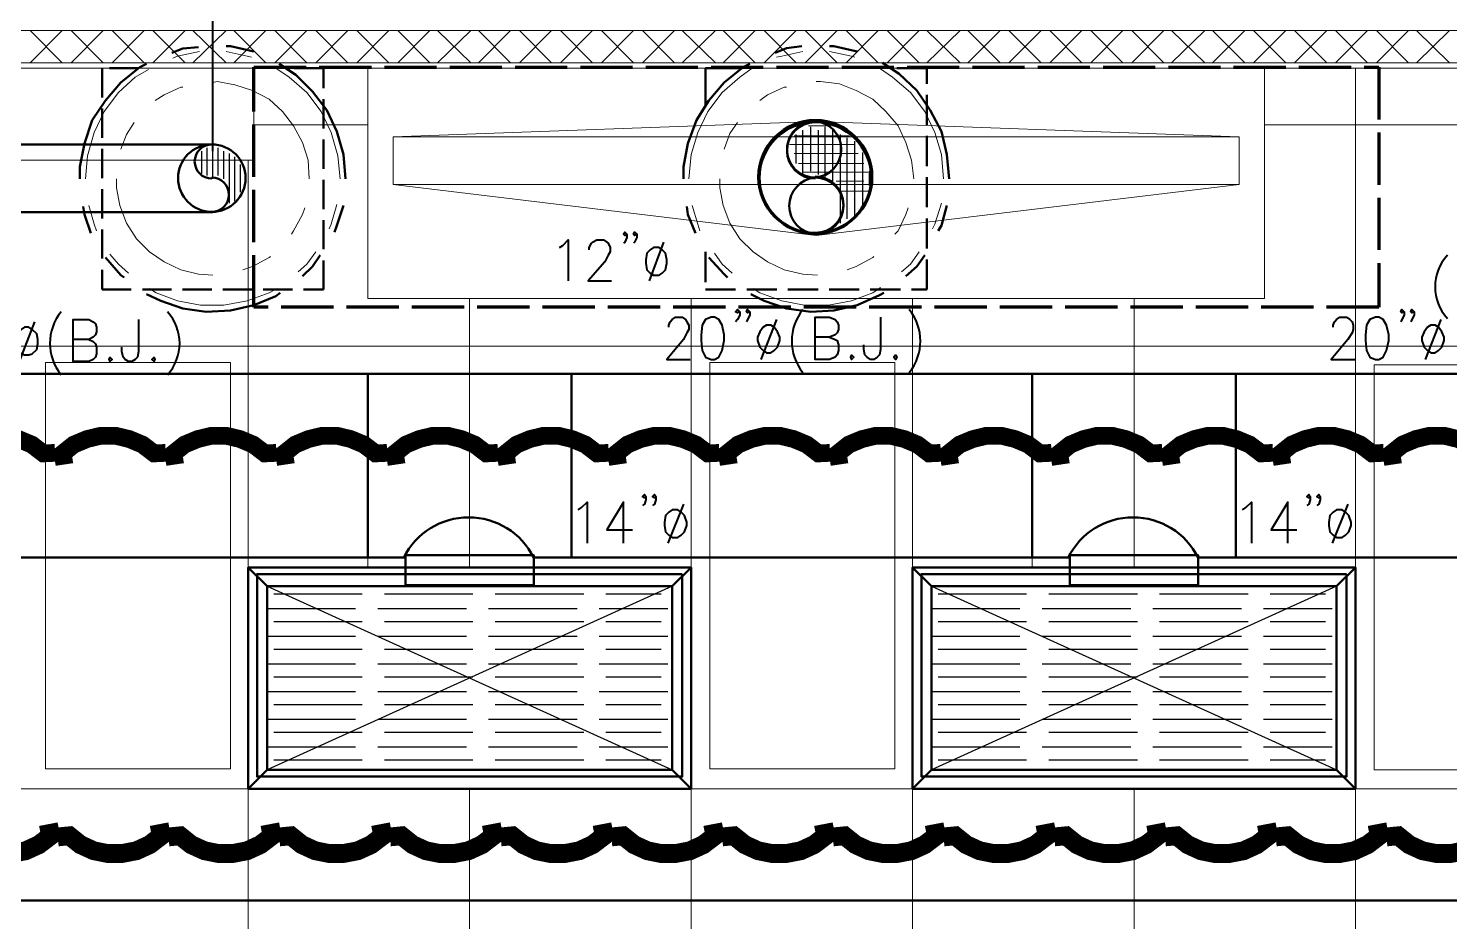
# Model space of a CAD drawing. Header units: inches. Extents: x 5 to 516, y -193 to 129.
# Drawn here: x 402.33 to 415.17, y -139.12 to -131.05 of the extents above; entities that cross this region are included whole.
import ezdxf

# ---------------------------------------------------------------- set-up
doc = ezdxf.new("R2010")
doc.units = ezdxf.units.IN
doc.header["$MEASUREMENT"] = 0
doc.linetypes.add('PDF_IMPORT', pattern=[1, 0.8, -0.2])
doc.layers.add('PDF10_Geometry', color=7, linetype='Continuous')

msp = doc.modelspace()

# ---------------------------------------------------------------- linework, layer by layer
at = {"layer": 'PDF10_Geometry', "lineweight": 0}
msp.add_lwpolyline([(423.1869196, -131.3572485), (390.5682443, -131.3572485), (390.5682443, -131.0672603), (395.4380465, -131.0672603), (395.4380465, -128.907348), (395.7280347, -128.907348), (395.7280347, -131.0672603), (422.7269382, -131.0672603)], dxfattribs=at)
at = {"layer": 'PDF10_Geometry', "lineweight": 40}
for points in [[(403.9977023, -132.1572194), (403.9977023, -130.5572844)], [(407.1275718, -133.0271807), (407.1575705, -133.0071815), (407.2075685, -132.9571835), (407.2075685, -133.3271685)], [(407.3975642, -133.0471799), (407.3975642, -133.0271807), (407.4175634, -132.9871823), (407.427563, -132.9771827), (407.4675613, -132.9571835), (407.5275589, -132.9571835), (407.5575577, -132.9771827), (407.5675573, -132.9871823), (407.5875565, -133.0271807), (407.5875565, -133.0671791), (407.5675573, -133.0971778), (407.5375585, -133.1571754), (407.3875646, -133.3271685), (407.5975561, -133.3271685)], [(407.7375504, -132.9071856), (407.7175512, -132.9171851), (407.7075516, -132.9071856), (407.7175512, -132.8871864), (407.7375504, -132.9071856), (407.7375504, -132.9371843), (407.7175512, -132.9771827), (407.7075516, -132.9871823)], [(407.8275433, -132.9071856), (407.8075441, -132.9171851), (407.7975445, -132.9071856), (407.8075441, -132.8871864), (407.8275433, -132.9071856), (407.8275433, -132.9371843), (407.8075441, -132.9771827), (407.7975445, -132.9871823)], [(408.0675336, -132.9771861), (407.9375389, -133.3271719)], [(408.7575089, -133.6071571), (408.7375098, -133.6171567), (408.7175106, -133.6071571), (408.7375098, -133.5871579), (408.7575089, -133.6071571), (408.7575089, -133.6371559), (408.7375098, -133.6771543), (408.7175106, -133.6971535)], [(408.8475019, -133.6071571), (408.8275027, -133.6171567), (408.8175031, -133.6071571), (408.8275027, -133.5871579), (408.8475019, -133.6071571), (408.8475019, -133.6371559), (408.8275027, -133.6771543), (408.8175031, -133.6971535)], [(414.7572653, -133.6071571), (414.7372661, -133.6171567), (414.7272665, -133.6071571), (414.7372661, -133.5871579), (414.7572653, -133.6071571), (414.7572653, -133.6371559), (414.7372661, -133.6771543), (414.7272665, -133.6971535)], [(414.8472582, -133.6071571), (414.8272591, -133.6171567), (414.8172595, -133.6071571), (414.8272591, -133.5871579), (414.8472582, -133.6071571), (414.8472582, -133.6371559), (414.8272591, -133.6771543), (414.8172595, -133.6971535)], [(402.3877642, -133.6971569), (402.2477699, -134.0571422)], [(402.8777477, -133.8571504), (402.9177461, -133.8771496), (402.9377453, -133.8971487), (402.9477449, -133.9271475), (402.9477449, -133.9871451), (402.9377453, -134.0171439), (402.9177461, -134.0371431), (402.8777477, -134.0571422), (402.7377534, -134.0571422), (402.7377534, -133.6771577), (402.8777477, -133.6771577), (402.9177461, -133.6971569), (402.9377453, -133.7171561), (402.9477449, -133.7471548), (402.9477449, -133.7871532), (402.9377453, -133.817152), (402.9177461, -133.8371512), (402.8777477, -133.8571504), (402.7377534, -133.8571504)], [(403.3277261, -133.6771577), (403.3277261, -133.9671459), (403.3177265, -134.0171439), (403.2977273, -134.0371431), (403.2677285, -134.0571422), (403.2377297, -134.0571422), (403.2077309, -134.0371431), (403.1877318, -134.0171439), (403.1777322, -133.9671459), (403.1777322, -133.9271475)], [(408.1175349, -133.7471514), (408.1175349, -133.7271523), (408.1275345, -133.6971535), (408.1475337, -133.6771543), (408.1775325, -133.6571551), (408.2375301, -133.6571551), (408.2675288, -133.6771543), (408.2775284, -133.6971535), (408.2975276, -133.7271523), (408.2975276, -133.7671506), (408.2775284, -133.7971494), (408.2475297, -133.857147), (408.0975357, -134.0371397), (408.3075272, -134.0371397)], [(409.0874922, -133.6771577), (408.9474978, -134.0371431)], [(409.5674727, -133.8371512), (409.6174706, -133.8571504), (409.6374698, -133.86715), (409.6474694, -133.9071483), (409.6474694, -133.9571463), (409.6374698, -133.9971447), (409.6174706, -134.0171439), (409.5674727, -134.0371431), (409.4374779, -134.0371431), (409.4374779, -133.6571585), (409.5674727, -133.6571585), (409.6174706, -133.6771577), (409.6374698, -133.6971569), (409.6474694, -133.7271556), (409.6474694, -133.767154), (409.6374698, -133.7971528), (409.6174706, -133.817152), (409.5674727, -133.8371512), (409.4374779, -133.8371512)], [(410.027454, -133.6571585), (410.027454, -133.9471467), (410.0174544, -133.9971447), (409.9974552, -134.0171439), (409.9674564, -134.0371431), (409.9374576, -134.0371431), (409.9074589, -134.0171439), (409.8874597, -133.9971447), (409.8774601, -133.9471467), (409.8774601, -133.9071483)], [(414.1172913, -133.7471514), (414.1172913, -133.7271523), (414.1272909, -133.6971535), (414.1472901, -133.6771543), (414.1772888, -133.6571551), (414.2372864, -133.6571551), (414.2672852, -133.6771543), (414.2872844, -133.6971535), (414.297284, -133.7271523), (414.297284, -133.7671506), (414.2872844, -133.7971494), (414.247286, -133.857147), (414.0972921, -134.0371397), (414.3172832, -134.0371397)], [(415.0872485, -133.6771577), (414.9472542, -134.0371431)], [(407.9075401, -135.2770927), (407.8975405, -135.2870923), (407.8775413, -135.2770927), (407.8975405, -135.2570935), (407.9075401, -135.2770927), (407.9075401, -135.3070915), (407.8975405, -135.3470899), (407.8775413, -135.3570895)], [(407.9975398, -135.2770927), (407.9875402, -135.2870923), (407.967541, -135.2770927), (407.9875402, -135.2570935), (407.9975398, -135.2770927), (407.9975398, -135.3070915), (407.9875402, -135.3470899), (407.967541, -135.3570895)], [(413.9072964, -135.2770927), (413.8972968, -135.2870923), (413.8772976, -135.2770927), (413.8972968, -135.2570935), (413.9072964, -135.2770927), (413.9072964, -135.3070915), (413.8972968, -135.3470899), (413.8772976, -135.3570895)], [(413.9972961, -135.2770927), (413.9872966, -135.2870923), (413.9672974, -135.2770927), (413.9872966, -135.2570935), (413.9972961, -135.2770927), (413.9972961, -135.3070915), (413.9872966, -135.3470899), (413.9672974, -135.3570895)], [(407.2975682, -135.3970878), (407.327567, -135.3770886), (407.377565, -135.3270907), (407.377565, -135.6970756)], [(407.7075482, -135.6970756), (407.7075482, -135.3270907), (407.5575543, -135.5770805), (407.7875449, -135.5770805)], [(408.2475263, -135.3470899), (408.107532, -135.6970756)], [(413.2973246, -135.3970878), (413.3273234, -135.3770886), (413.3773213, -135.3270907), (413.3773213, -135.6970756)], [(413.7073045, -135.6970756), (413.7073045, -135.3270907), (413.5573106, -135.5770805), (413.7873013, -135.5770805)], [(414.2472826, -135.3470899), (414.1072883, -135.6970756)]]:
    msp.add_lwpolyline(points, dxfattribs=at)
at = {"layer": 'PDF10_Geometry', "lineweight": 13}
for points in [[(402.3477659, -131.3572519), (402.6377541, -131.0672637)], [(402.6377575, -131.3572519), (402.3477693, -131.0672637)], [(403.0077391, -131.3572519), (402.7177508, -131.0672637)], [(402.7177542, -131.3572519), (403.0077425, -131.0672637)], [(403.0877358, -131.3572519), (403.377724, -131.0672637)], [(403.3777274, -131.3572519), (403.0877392, -131.0672637)], [(403.747709, -131.3572519), (403.4577208, -131.0672637)], [(403.4577242, -131.3572519), (403.7477124, -131.0672637)], [(403.8177096, -131.3572519), (404.1176974, -131.0672637)], [(404.1176974, -131.3572519), (403.8177096, -131.0672637)], [(404.1876911, -131.3572519), (404.4776794, -131.0672637)], [(404.4776828, -131.3572519), (404.1876945, -131.0672637)], [(404.8476643, -131.3572519), (404.5576761, -131.0672637)], [(404.5576795, -131.3572519), (404.8476677, -131.0672637)], [(404.9276611, -131.3572519), (405.2176493, -131.0672637)], [(405.2176527, -131.3572519), (404.9276645, -131.0672637)], [(405.5876343, -131.3572519), (405.2976461, -131.0672637)], [(405.2976495, -131.3572519), (405.5876377, -131.0672637)], [(405.667631, -131.3572519), (405.9576193, -131.0672637)], [(405.9576227, -131.3572519), (405.6676344, -131.0672637)], [(406.0276164, -131.3572519), (406.3276042, -131.0672637)], [(406.3276042, -131.3572519), (406.0276164, -131.0672637)], [(406.6875896, -131.3572519), (406.3976014, -131.0672637)], [(406.3976048, -131.3572519), (406.687593, -131.0672637)], [(406.7675864, -131.3572519), (407.0575746, -131.0672637)], [(407.057578, -131.3572519), (406.7675898, -131.0672637)], [(407.4275596, -131.3572519), (407.1375713, -131.0672637)], [(407.1375747, -131.3572519), (407.427563, -131.0672637)], [(407.5075563, -131.3572519), (407.7975445, -131.0672637)], [(407.7975479, -131.3572519), (407.5075597, -131.0672637)], [(408.1675295, -131.3572519), (407.8775413, -131.0672637)], [(407.8775447, -131.3572519), (408.1675329, -131.0672637)], [(408.2375301, -131.3572519), (408.5375179, -131.0672637)], [(408.5375179, -131.3572519), (408.2375301, -131.0672637)], [(408.6075116, -131.3572519), (408.8974999, -131.0672637)], [(408.8975033, -131.3572519), (408.607515, -131.0672637)], [(409.2674848, -131.3572519), (408.9774966, -131.0672637)], [(408.9775, -131.3572519), (409.2674882, -131.0672637)], [(409.3474816, -131.3572519), (409.6374698, -131.0672637)], [(409.6374732, -131.3572519), (409.347485, -131.0672637)], [(410.0074548, -131.3572519), (409.7174666, -131.0672637)], [(409.71747, -131.3572519), (410.0074582, -131.0672637)], [(410.0874515, -131.3572519), (410.3774398, -131.0672637)], [(410.3774432, -131.3572519), (410.0874549, -131.0672637)], [(410.4474369, -131.3572519), (410.7474247, -131.0672637)], [(410.7474247, -131.3572519), (410.4474369, -131.0672637)], [(411.1074101, -131.3572519), (410.8174219, -131.0672637)], [(410.8174253, -131.3572519), (411.1074135, -131.0672637)], [(411.1874069, -131.3572519), (411.4773951, -131.0672637)], [(411.4773985, -131.3572519), (411.1874103, -131.0672637)], [(411.8473801, -131.3572519), (411.5573918, -131.0672637)], [(411.5573952, -131.3572519), (411.8473835, -131.0672637)], [(411.9273768, -131.3572519), (412.217365, -131.0672637)], [(412.2173684, -131.3572519), (411.9273802, -131.0672637)], [(412.58735, -131.3572519), (412.2973618, -131.0672637)], [(412.2973652, -131.3572519), (412.5873534, -131.0672637)], [(412.6573506, -131.3572519), (412.9573384, -131.0672637)], [(412.9573384, -131.3572519), (412.6573506, -131.0672637)], [(413.0273322, -131.3572519), (413.3173204, -131.0672637)], [(413.3173238, -131.3572519), (413.0273355, -131.0672637)], [(413.6873053, -131.3572519), (413.3973171, -131.0672637)], [(413.3973205, -131.3572519), (413.6873087, -131.0672637)], [(413.7673021, -131.3572519), (414.0572903, -131.0672637)], [(414.0572937, -131.3572519), (413.7673055, -131.0672637)], [(414.4272753, -131.3572519), (414.1372871, -131.0672637)], [(414.1372905, -131.3572519), (414.4272787, -131.0672637)], [(414.507272, -131.3572519), (414.7972603, -131.0672637)], [(414.7972637, -131.3572519), (414.5072754, -131.0672637)], [(414.8672574, -131.3572519), (415.1672452, -131.0672637)], [(415.1672452, -131.3572519), (414.8672574, -131.0672637)], [(403.8777071, -131.257256), (403.6777152, -131.2972543), (403.6377169, -131.3172535)], [(404.3476846, -131.3072505), (404.3076863, -131.2972509), (404.117694, -131.2572526)], [(409.3274824, -131.257256), (409.1374901, -131.2972543), (409.0874922, -131.3072539)], [(409.7974667, -131.3072505), (409.7674679, -131.2972509), (409.5674761, -131.2572526)], [(423.146928, -131.4072465), (390.5182531, -131.4072465)], [(403.4177258, -131.4172495), (403.2977307, -131.4872466), (403.1477368, -131.6272409), (403.017742, -131.797234), (402.9277457, -131.9872263), (402.8677481, -132.1972178), (402.847749, -132.4072093)], [(405.1476522, -132.4072059), (405.127653, -132.1972144), (405.0676554, -131.9872229), (404.9776591, -131.7972306), (404.8476643, -131.6272375), (404.6876708, -131.4872432), (404.5676757, -131.4072465)], [(408.8675011, -131.4072465), (408.7575056, -131.4872432), (408.5975121, -131.6272375), (408.4675173, -131.7972306), (408.377521, -131.9872229), (408.3175234, -132.1872148), (408.2975242, -132.4072059)], [(410.5974342, -132.4072059), (410.577435, -132.1872148), (410.5174375, -131.9872229), (410.4274411, -131.7972306), (410.2974464, -131.6272375), (410.1374529, -131.4872432), (410.0174578, -131.4072465)], [(404.8676635, -132.4072059), (404.8576639, -132.2372128), (404.807666, -132.0772193), (404.7276692, -131.9272254), (404.6276733, -131.7972306), (404.5076781, -131.6872351), (404.3576842, -131.6072383), (404.1976907, -131.5572404), (404.0376972, -131.5272416), (403.9976989, -131.5372412)], [(410.3274418, -132.4072059), (410.3074426, -132.2372128), (410.2574446, -132.0772193), (410.1874475, -131.9272254), (410.077452, -131.7972306), (409.9574568, -131.6872351), (409.8074629, -131.6072383), (409.657469, -131.5472408), (409.4874759, -131.5272416), (409.4474775, -131.5272416)], [(403.7277098, -131.577243), (403.7077106, -131.577243), (403.5577167, -131.6472401), (403.47772, -131.6972381)], [(409.1774919, -131.577243), (409.1574927, -131.577243), (409.0074988, -131.6472401), (408.9375016, -131.6972381)], [(403.2877277, -131.89723), (403.2177305, -132.0072255), (403.1677326, -132.1372202)], [(413.2673224, -132.0272213), (409.4474775, -131.887227), (405.6276327, -132.0272213)], [(408.7375098, -131.89723), (408.6675126, -131.9972259), (408.6175146, -132.1372202)], [(403.1277342, -132.4072059), (403.1277342, -132.4872026), (403.157733, -132.6471961), (403.2177305, -132.8071896), (403.3077269, -132.9471839), (403.427722, -133.0671791), (403.5577167, -133.1571754), (403.7077106, -133.2271726), (403.8677041, -133.2671709), (403.9976989, -133.2771705)], [(408.5775163, -132.4072059), (408.5775163, -132.4872026), (408.607515, -132.6471961), (408.6675126, -132.8071896), (408.7575089, -132.9471839), (408.8775041, -133.0671791), (409.0074988, -133.1571754), (409.1574927, -133.2271726), (409.3274858, -133.2671709), (409.4574805, -133.2771705)], [(413.2673224, -132.4572072), (409.4474775, -132.9171885), (405.6276327, -132.4572072)], [(402.8777477, -132.6471961), (402.9277457, -132.8171892), (402.9477449, -132.8771868)], [(404.70767, -132.9071856), (404.7276692, -132.8771868), (404.807666, -132.7271929), (404.8276652, -132.6671953)], [(405.0476562, -132.857191), (405.0676554, -132.8171926), (405.1176534, -132.6371999)], [(408.327523, -132.6471961), (408.377521, -132.8171892), (408.3975202, -132.8771868)], [(409.707467, -132.5972015), (409.707467, -132.5972015)], [(409.7474654, -132.6771983), (409.7474654, -132.6771983)], [(409.7874637, -132.5972015), (409.7874637, -132.5972015)], [(409.8274621, -132.6771983), (409.8274621, -132.6771983)], [(409.8774635, -132.5972015), (409.8774635, -132.5972015)], [(410.1574521, -132.9071856), (410.1874509, -132.8771868), (410.257448, -132.7271929), (410.2774472, -132.6671953)], [(410.4974383, -132.857191), (410.5174375, -132.8171926), (410.577435, -132.6272003)], [(409.707467, -132.7671912), (409.707467, -132.7671912)], [(409.7874637, -132.7671912), (409.7874637, -132.7671912)], [(409.6674686, -132.847188), (409.6674686, -132.847188)], [(403.0677366, -133.0871782), (403.1477334, -133.1771746), (403.2377297, -133.2571713)], [(404.7676676, -133.2471717), (404.8476643, -133.1771746), (404.9276611, -133.0671791)], [(408.5275149, -133.077182), (408.5975121, -133.177178), (408.6875084, -133.2571747)], [(410.2174497, -133.2471717), (410.2974464, -133.1771746), (410.3774432, -133.0671791)], [(404.2676879, -133.2271726), (404.3576842, -133.1971738), (404.5076781, -133.117177), (404.5176777, -133.1071774)], [(409.7274662, -133.2271726), (409.8074629, -133.1971738), (409.9574568, -133.117177), (409.9674564, -133.1071774)], [(403.427722, -133.397169), (403.4877196, -133.4371674), (403.6777119, -133.5071646), (403.8877033, -133.547163), (404.0976948, -133.547163), (404.3076863, -133.5071646), (404.5076781, -133.4371674), (404.5776753, -133.397169)], [(408.8775041, -133.397169), (408.9375016, -133.4371674), (409.1374935, -133.5071646), (409.3374854, -133.547163), (409.5574765, -133.547163), (409.7674679, -133.5071646), (409.9574602, -133.4371674), (410.0274574, -133.3871695)], [(406.8975845, -135.9170667), (405.3976454, -135.9170667), (405.3976454, -135.5870801)], [(412.8973408, -135.9170667), (411.3974017, -135.9170667), (411.3974017, -135.5870801)]]:
    msp.add_lwpolyline(points, dxfattribs=at)
at = {"layer": 'PDF10_Geometry', "lineweight": 50}
for points in [[(403.8677041, -131.2172576), (403.7277098, -131.2272572), (403.6277139, -131.2672555)], [(404.3676838, -131.257256), (404.1576924, -131.207258), (404.117694, -131.207258)], [(409.3174862, -131.2072546), (409.1774919, -131.2272538), (409.077496, -131.2672522)], [(409.8174659, -131.257256), (409.6074744, -131.207258), (409.5674761, -131.207258)], [(403.3977266, -131.3672481), (403.3377291, -131.3972469), (403.167736, -131.5372412), (403.0277416, -131.6972347), (402.9077465, -131.8772274), (402.8377494, -132.0872189), (402.797751, -132.2972103), (402.797751, -132.4072059)], [(405.1976535, -132.4072059), (405.1776543, -132.1872148), (405.1176568, -131.9772233), (405.0276604, -131.787231), (404.8976657, -131.6172379), (404.7476718, -131.467244), (404.5976779, -131.3672481)], [(408.8475019, -131.3672481), (408.7875043, -131.3972469), (408.6175112, -131.5372412), (408.4775169, -131.6972347), (408.3675214, -131.8772274), (408.2875246, -132.0872189), (408.2475263, -132.2972103), (408.2475263, -132.4072059)], [(408.7775081, -131.4072465), (408.4475215, -131.4072465), (408.4475215, -131.7372331)], [(410.6474288, -132.4072059), (410.6274296, -132.1872148), (410.5774316, -131.9772233), (410.4774357, -131.787231), (410.3574406, -131.6072383), (410.1974471, -131.4572444), (410.0474532, -131.3572485)], [(403.9977023, -132.0972218), (399.8878692, -132.0972218)], [(399.8878658, -132.7071937), (403.9976989, -132.7071937)], [(402.8277464, -132.6571991), (402.837746, -132.7271963), (402.8977435, -132.8971894)], [(405.0976576, -132.8871864), (405.1176568, -132.8271888), (405.1776543, -132.6471961)], [(408.2775284, -132.6571991), (408.287528, -132.7271963), (408.3575252, -132.8971894)], [(410.5474329, -132.8771902), (410.5774316, -132.8271922), (410.6274296, -132.6471995)], [(403.0277383, -133.1171804), (403.1677326, -133.2771739), (403.1977313, -133.2971731)], [(404.807666, -133.2871701), (404.8976623, -133.1971738), (404.9676595, -133.0971778)], [(408.4775203, -133.1171804), (408.6175146, -133.2671743), (408.6475134, -133.2971731)], [(410.257448, -133.2871701), (410.357444, -133.1971738), (410.4274411, -133.0971778)], [(403.3977266, -133.4471636), (403.5277213, -133.5071612), (403.7277132, -133.5771583), (403.9377047, -133.6071571), (404.1576958, -133.5971575), (404.3676872, -133.5471596), (404.5676791, -133.4671628), (404.6076775, -133.437164)], [(408.8575049, -133.4471636), (408.9775, -133.5071612), (409.1774919, -133.5771583), (409.397483, -133.6071571), (409.6074744, -133.5971575), (409.8174659, -133.5471596), (410.0174578, -133.4571632), (410.0574562, -133.437164)], [(401.2378143, -134.1671344), (405.3976454, -134.1671344)], [(407.2375707, -134.1671344), (411.3974017, -134.1671344)], [(413.237327, -134.1671344), (417.3971581, -134.1671344)], [(401.2378143, -135.8270704), (405.3976454, -135.8270704)], [(404.487679, -136.0870598), (404.3176859, -135.9170667)], [(407.2375707, -135.8270704), (411.3974017, -135.8270704)], [(408.1475303, -136.0870598), (408.3175234, -135.9170667)], [(410.4874353, -136.0870598), (410.3174422, -135.9170667)], [(413.237327, -135.8270704), (417.3971581, -135.8270704)], [(414.1472867, -136.0870598), (414.3172798, -135.9170667)], [(404.487679, -137.7469924), (404.3176859, -137.9169855)], [(408.1475303, -137.7469924), (408.3175234, -137.9169855)], [(410.4874353, -137.7469924), (410.3174422, -137.9169855)], [(414.1472867, -137.7469924), (414.3172798, -137.9169855)], [(429.3966708, -138.9269445), (393.1681421, -138.9269445)]]:
    msp.add_lwpolyline(points, dxfattribs=at)
at = {"layer": 'PDF10_Geometry', "color": 251, "lineweight": 13, "true_color": 0x4d4d4d}
for points in [[(401.6977957, -131.4072465), (404.3676872, -131.4072465), (404.3676872, -132.2372128), (401.6977957, -132.2372128)], [(405.3976454, -131.4072465), (413.4973165, -131.4072465), (413.4973165, -133.487162), (405.3976454, -133.487162)], [(402.4877602, -137.7369928), (404.1576924, -137.7369928), (404.1576924, -134.0671418), (402.4877602, -134.0671418)], [(408.4875165, -137.7369928), (410.1574487, -137.7369928), (410.1574487, -134.0671418), (408.4875165, -134.0671418)], [(414.4872729, -137.7469924), (416.1472054, -137.7469924), (416.1472054, -134.087141), (414.4872729, -134.087141)]]:
    msp.add_lwpolyline(points, close=True, dxfattribs=at)
at = {"layer": 'PDF10_Geometry', "linetype": 'PDF_IMPORT', "lineweight": 50, "ltscale": 0.329987}
msp.add_lwpolyline([(403.3277261, -131.4072465), (402.9977395, -131.4072465), (402.9977429, -133.4071686), (404.9976582, -133.4071652), (404.9976616, -131.4072499), (404.667675, -131.4072499)], dxfattribs=at)
at = {"layer": 'PDF10_Geometry', "linetype": 'PDF_IMPORT', "lineweight": 70, "ltscale": 0.589976}
msp.add_lwpolyline([(404.3676838, -133.5671588), (404.3676838, -131.3972469), (414.5272746, -131.3972503), (414.5272712, -133.5671588), (404.3676838, -133.5671588)], dxfattribs=at)
at = {"layer": 'PDF10_Geometry', "linetype": 'PDF_IMPORT', "lineweight": 50, "ltscale": 0.339986}
msp.add_lwpolyline([(408.4475181, -133.0671791), (408.4475181, -133.4071652), (410.4474403, -133.4071652), (410.4474369, -131.4072499), (410.1174503, -131.4072499)], dxfattribs=at)
at = {"layer": 'PDF10_Geometry', "color": 251, "lineweight": 13, "true_color": 0x4d4d4d}
for points in [[(414.3172832, -131.4072465), (414.3172832, -149.0665293)], [(404.3676838, -131.9172291), (405.397642, -131.9172291)], [(413.4973165, -131.9172291), (423.1469246, -131.9172291)], [(404.3176893, -132.2372162), (404.3176893, -148.9465376)], [(406.317608, -133.487162), (406.317608, -135.9170633)], [(408.3175268, -133.487162), (408.3175268, -148.9465342)], [(410.3174456, -133.487162), (410.3174456, -149.4065155)], [(412.3173644, -133.487162), (412.3173644, -135.9170633)], [(386.5184053, -133.9171479), (423.1469178, -133.9171479)], [(404.3176893, -135.9170667), (408.3175268, -135.9170667)], [(410.3174456, -135.9170667), (414.3172832, -135.9170667)], [(386.5184053, -137.9169855), (423.1469178, -137.9169855)], [(406.317608, -137.9169855), (406.317608, -141.916823)], [(412.3173644, -137.9169855), (412.3173644, -141.916823)]]:
    msp.add_lwpolyline(points, dxfattribs=at)
at = {"layer": 'PDF10_Geometry', "lineweight": 50}
msp.add_lwpolyline([(409.4382816, -132.3956295, 0.9216414252), (409.4390343, -132.9047645, 0.9999868894), (409.4390343, -132.3947785, 0.9216414252), (409.4397961, -131.8856331, 1.0003525574)], format="xyb", close=True, dxfattribs=at)
at = {"layer": 'PDF10_Geometry', "linetype": 'PDF_IMPORT', "lineweight": 13}
for points in [[(409.5374773, -131.9272254), (409.3774838, -131.9272254)], [(409.7474654, -132.0172251), (409.2474857, -132.0172251)], [(409.7874637, -132.0972218), (409.2074873, -132.0972218)], [(409.8274621, -132.1772186), (409.2474857, -132.1772186)], [(409.8774635, -132.2672115), (409.287484, -132.2672115)], [(409.9174618, -132.3472083), (409.3274824, -132.3472083)], [(409.8774635, -132.427205), (409.6274702, -132.427205)], [(409.9174618, -132.5172048), (409.6674686, -132.5172048)]]:
    msp.add_lwpolyline(points, dxfattribs=at)
at = {"layer": 'PDF10_Geometry', "color": 253, "linetype": 'PDF_IMPORT', "lineweight": 25, "true_color": 0xb3b3b3}
for points in [[(409.397483, -132.3372121), (409.397483, -131.9372283)], [(409.5274743, -132.4072059), (409.5274743, -131.9372283)], [(409.2674848, -132.2672115), (409.2674848, -132.0072221)], [(409.3274824, -132.3672075), (409.3274824, -131.9672237)], [(409.4674767, -132.3672075), (409.4674767, -131.9672237)], [(409.5974748, -132.437208), (409.5974748, -131.9672237)], [(409.6674686, -132.8071896), (409.6674686, -132.0072221)], [(409.7274662, -132.7671912), (409.7274662, -132.0372243)], [(403.8977063, -132.3572113), (403.8977063, -132.1572194)], [(403.9477009, -132.3772105), (403.9477009, -132.1272172)], [(403.9977023, -132.4072059), (403.9977023, -132.1572194)], [(404.0476968, -132.3772105), (404.0476968, -132.1272172)], [(404.0976982, -132.4072059), (404.0976982, -132.1572194)], [(404.1476928, -132.6271969), (404.1476928, -132.1772186)], [(409.7974667, -132.7371958), (409.7974667, -132.0672197)], [(409.8674605, -132.6371999), (409.8674605, -132.1672156)], [(404.1976941, -132.6071977), (404.1976941, -132.207214)], [(404.2476887, -132.527201), (404.2476887, -132.2772145)], [(409.927458, -132.4672034), (409.927458, -132.3372121)], [(404.5476765, -136.157057), (408.0475344, -136.157057)], [(410.5474329, -136.157057), (414.0472907, -136.157057)], [(404.487679, -136.2870517), (408.107532, -136.2870517)], [(410.4874353, -136.2870517), (414.1072883, -136.2870517)], [(404.5476765, -136.4070468), (408.0475344, -136.4070468)], [(410.5474329, -136.4070468), (414.0472907, -136.4070468)], [(404.487679, -136.5370415), (408.107532, -136.5370415)], [(410.4874353, -136.5370415), (414.1072883, -136.5370415)], [(404.5476765, -136.6570367), (408.0475344, -136.6570367)], [(410.5474329, -136.6570367), (414.0472907, -136.6570367)], [(404.487679, -136.7870314), (408.107532, -136.7870314)], [(410.4874353, -136.7870314), (414.1072883, -136.7870314)], [(404.5476765, -136.9070265), (408.0475344, -136.9070265)], [(410.5474329, -136.9070265), (414.0472907, -136.9070265)], [(404.487679, -137.0370212), (408.107532, -137.0370212)], [(410.4874353, -137.0370212), (414.1072883, -137.0370212)], [(404.5476765, -137.1570164), (408.0475344, -137.1570164)], [(410.5474329, -137.1570164), (414.0472907, -137.1570164)], [(404.487679, -137.2870111), (408.107532, -137.2870111)], [(410.4874353, -137.2870111), (414.1072883, -137.2870111)], [(404.5476765, -137.4070062), (408.0475344, -137.4070062)], [(410.5474329, -137.4070062), (414.0472907, -137.4070062)], [(404.487679, -137.5370009), (408.107532, -137.5370009)], [(410.4874353, -137.5370009), (414.1072883, -137.5370009)], [(404.5476765, -137.656996), (408.0475344, -137.656996)], [(410.5474329, -137.656996), (414.0472907, -137.656996)]]:
    msp.add_lwpolyline(points, dxfattribs=at)
at = {"layer": 'PDF10_Geometry', "lineweight": 13}
msp.add_lwpolyline([(405.6276327, -132.4572072), (413.2673224, -132.4572072), (413.2673224, -132.0272247), (405.6276327, -132.0272247)], close=True, dxfattribs=at)
at = {"layer": 'PDF10_Geometry', "lineweight": 40}
for points in [[(407.9775406, -133.0271807), (407.9475418, -133.0471799), (407.9175431, -133.0771787), (407.9075435, -133.1371762), (407.9075435, -133.167175), (407.9175431, -133.2271726), (407.9475418, -133.2571713), (407.9775406, -133.2771705), (408.0275386, -133.2771705), (408.0575374, -133.2571713), (408.0875362, -133.2271726), (408.0975357, -133.167175), (408.0975357, -133.1371762), (408.0875362, -133.0771787), (408.0575374, -133.0471799), (408.0275386, -133.0271807)], [(408.4975195, -133.6571585), (408.4475215, -133.6771577), (408.4175228, -133.7271556), (408.4075232, -133.817152), (408.4075232, -133.86715), (408.4175228, -133.9571463), (408.4475215, -134.0171439), (408.4975195, -134.0371431), (408.5275183, -134.0371431), (408.5675167, -134.0171439), (408.5975154, -133.9571463), (408.6175146, -133.86715), (408.6175146, -133.817152), (408.5975154, -133.7271556), (408.5675167, -133.6771577), (408.5275183, -133.6571585)], [(408.9974992, -133.7271523), (408.9675004, -133.7471514), (408.9375016, -133.7871498), (408.9175024, -133.8371478), (408.9175024, -133.8671466), (408.9375016, -133.9271441), (408.9675004, -133.9571429), (408.9974992, -133.9771421), (409.0374976, -133.9771421), (409.0674964, -133.9571429), (409.0974951, -133.9271441), (409.1174943, -133.8671466), (409.1174943, -133.8371478), (409.0974951, -133.7871498), (409.0674964, -133.7471514), (409.0374976, -133.7271523)], [(414.4972758, -133.6571585), (414.4472779, -133.6771577), (414.4172791, -133.7271556), (414.4072795, -133.817152), (414.4072795, -133.86715), (414.4172791, -133.9571463), (414.4472779, -134.0171439), (414.4972758, -134.0371431), (414.5272746, -134.0371431), (414.567273, -134.0171439), (414.5972718, -133.9571463), (414.617271, -133.86715), (414.617271, -133.817152), (414.5972718, -133.7271556), (414.567273, -133.6771577), (414.5272746, -133.6571585)], [(414.9972555, -133.7271523), (414.9672568, -133.7471514), (414.937258, -133.7871498), (414.9172588, -133.8371478), (414.9172588, -133.8671466), (414.937258, -133.9271441), (414.9672568, -133.9571429), (414.9972555, -133.9771421), (415.0372539, -133.9771421), (415.0672527, -133.9571429), (415.0972515, -133.9271441), (415.1172507, -133.8671466), (415.1172507, -133.8371478), (415.0972515, -133.7871498), (415.0672527, -133.7471514), (415.0372539, -133.7271523)], [(402.2977713, -133.7471514), (402.2677725, -133.7671506), (402.2377737, -133.807149), (402.2177745, -133.857147), (402.2177745, -133.8971454), (402.2377737, -133.9471433), (402.2677725, -133.9871417), (402.2977713, -133.9971413), (402.3377697, -133.9971413), (402.3677684, -133.9871417), (402.4077668, -133.9471433), (402.4177664, -133.8971454), (402.4177664, -133.857147), (402.4077668, -133.807149), (402.3677684, -133.7671506), (402.3377697, -133.7471514)], [(403.0677366, -134.0171439), (403.057737, -134.0371431), (403.0677366, -134.0571422), (403.0877358, -134.0371431)], [(403.4677204, -134.0171439), (403.4477212, -134.0371431), (403.4677204, -134.0571422), (403.47772, -134.0371431)], [(409.7674645, -133.9971447), (409.7574649, -134.0171439), (409.7674645, -134.0371431), (409.7874637, -134.0171439)], [(410.1674483, -133.9971447), (410.1474491, -134.0171439), (410.1674483, -134.0371431), (410.1774479, -134.0171439)], [(408.1475303, -135.3970878), (408.1175315, -135.417087), (408.0875328, -135.4470858), (408.0775332, -135.5070834), (408.0775332, -135.5370821), (408.0875328, -135.5970797), (408.1175315, -135.6270785), (408.1475303, -135.6470777), (408.1975283, -135.6470777), (408.2275271, -135.6270785), (408.2575259, -135.5970797), (408.277525, -135.5370821), (408.277525, -135.5070834), (408.2575259, -135.4470858), (408.2275271, -135.417087), (408.1975283, -135.3970878)], [(414.1472867, -135.3970878), (414.1172879, -135.417087), (414.0872891, -135.4470858), (414.0772895, -135.5070834), (414.0772895, -135.5370821), (414.0872891, -135.5970797), (414.1172879, -135.6270785), (414.1472867, -135.6470777), (414.1972846, -135.6470777), (414.2272834, -135.6270785), (414.2572822, -135.5970797), (414.2772814, -135.5370821), (414.2772814, -135.5070834), (414.2572822, -135.4470858), (414.2272834, -135.417087), (414.1972846, -135.3970878)]]:
    msp.add_lwpolyline(points, close=True, dxfattribs=at)
at = {"layer": 'PDF10_Geometry', "lineweight": 50}
for points in [[(405.7376316, -136.0770602), (405.7376316, -135.8270704), (405.3976454, -135.8270704), (405.3976454, -134.1671378), (407.2375707, -134.1671378), (407.2375707, -135.8270704), (406.8975845, -135.8270704), (406.8975845, -136.0770602)], [(411.7373879, -136.0770602), (411.7373879, -135.8270704), (411.3974017, -135.8270704), (411.3974017, -134.1671378), (413.237327, -134.1671378), (413.237327, -135.8270704), (412.8973408, -135.8270704), (412.8973408, -136.0770602)], [(404.3176893, -137.9169855), (408.3175268, -137.9169855), (408.3175268, -135.9170667), (404.3176893, -135.9170667)], [(406.8975845, -135.8070712), (405.7376316, -135.8070712), (405.7376316, -135.9770643), (406.8975845, -135.9770643)], [(405.7376316, -136.0770602), (406.8975845, -136.0770602), (406.8975845, -135.8070712), (405.7376316, -135.8070712)], [(410.3174456, -137.9169855), (414.3172832, -137.9169855), (414.3172832, -135.9170667), (410.3174456, -135.9170667)], [(412.8973408, -135.8070712), (411.7373879, -135.8070712), (411.7373879, -135.9770643), (412.8973408, -135.9770643)], [(411.7373879, -136.0770602), (412.8973408, -136.0770602), (412.8973408, -135.8070712), (411.7373879, -135.8070712)], [(408.2375301, -135.9770643), (404.397686, -135.9770643), (404.397686, -137.80699), (408.2375301, -137.80699)], [(414.2372864, -135.9770643), (410.3974423, -135.9770643), (410.3974423, -137.80699), (414.2372864, -137.80699)], [(404.487679, -137.7469924), (408.1475303, -137.7469924), (408.1475303, -136.0870598), (404.487679, -136.0870598)], [(410.4874353, -137.7469924), (414.1472867, -137.7469924), (414.1472867, -136.0870598), (410.4874353, -136.0870598)]]:
    msp.add_lwpolyline(points, close=True, dxfattribs=at)
at = {"layer": 'PDF10_Geometry', "lineweight": 0}
for points, const_width in [([(402.5727601, -134.8821087), (402.4677644, -134.8871085), (402.3627686, -134.8071118), (402.2427735, -134.7571138), (402.1177786, -134.727115), (401.9877839, -134.727115), (401.862789, -134.7571138), (401.7427938, -134.8071118), (401.6427979, -134.8871085), (401.6577973, -134.9871045)], 0.1599935), ([(403.5727195, -134.8821087), (403.4677238, -134.8871085), (403.362728, -134.8071118), (403.2427329, -134.7571138), (403.117738, -134.727115), (402.9877433, -134.727115), (402.8627483, -134.7571138), (402.7427532, -134.8071118), (402.6427573, -134.8871085), (402.6577567, -134.9871045)], 0.1599935), ([(404.5726789, -134.8821087), (404.4676832, -134.8871085), (404.3626874, -134.8071118), (404.2426923, -134.7571138), (404.1176974, -134.727115), (403.9877027, -134.727115), (403.8627077, -134.7571138), (403.7427126, -134.8071118), (403.6427167, -134.8871085), (403.6577161, -134.9871045)], 0.1599935), ([(405.5726383, -134.8821087), (405.4676426, -134.8871085), (405.3626468, -134.8071118), (405.2426517, -134.7571138), (405.1176568, -134.727115), (404.987662, -134.727115), (404.8626671, -134.7571138), (404.742672, -134.8071118), (404.6426761, -134.8871085), (404.6576754, -134.9871045)], 0.1599935), ([(406.5725977, -134.8821087), (406.4676019, -134.8871085), (406.3626062, -134.8071118), (406.2426111, -134.7571138), (406.1176162, -134.727115), (405.9876214, -134.727115), (405.8626265, -134.7571138), (405.7426314, -134.8071118), (405.6426354, -134.8871085), (405.6576348, -134.9871045)], 0.1599935), ([(407.5725571, -134.8821087), (407.4675613, -134.8871085), (407.3625656, -134.8071118), (407.2425705, -134.7571138), (407.1175755, -134.727115), (406.9875808, -134.727115), (406.8625859, -134.7571138), (406.7425908, -134.8071118), (406.6425948, -134.8871085), (406.6575942, -134.9871045)], 0.1599935), ([(408.5725165, -134.8821087), (408.4675207, -134.8871085), (408.362525, -134.8071118), (408.2425299, -134.7571138), (408.1175349, -134.727115), (407.9875402, -134.727115), (407.8625453, -134.7571138), (407.7425502, -134.8071118), (407.6425542, -134.8871085), (407.6575536, -134.9871045)], 0.1599935), ([(409.5724758, -134.8821087), (409.4674801, -134.8871085), (409.3624844, -134.8071118), (409.2424893, -134.7571138), (409.1174943, -134.727115), (408.9874996, -134.727115), (408.8625047, -134.7571138), (408.7425096, -134.8071118), (408.6425136, -134.8871085), (408.657513, -134.9871045)], 0.1599935), ([(410.5724352, -134.8821087), (410.4674395, -134.8871085), (410.3624438, -134.8071118), (410.2424486, -134.7571138), (410.1174537, -134.727115), (409.987459, -134.727115), (409.8624641, -134.7571138), (409.7424689, -134.8071118), (409.642473, -134.8871085), (409.6574724, -134.9871045)], 0.1599935), ([(411.5723946, -134.8821087), (411.4673989, -134.8871085), (411.3624032, -134.8071118), (411.242408, -134.7571138), (411.1174131, -134.727115), (410.9874184, -134.727115), (410.8624235, -134.7571138), (410.7424283, -134.8071118), (410.6424324, -134.8871085), (410.6574318, -134.9871045)], 0.1599935), ([(412.572354, -134.8821087), (412.4673583, -134.8871085), (412.3623625, -134.8071118), (412.2423674, -134.7571138), (412.1173725, -134.727115), (411.9873778, -134.727115), (411.8623829, -134.7571138), (411.7423877, -134.8071118), (411.6423918, -134.8871085), (411.6573912, -134.9871045)], 0.1599935), ([(413.5723134, -134.8821087), (413.4673177, -134.8871085), (413.3623219, -134.8071118), (413.2423268, -134.7571138), (413.1173319, -134.727115), (412.9873372, -134.727115), (412.8623422, -134.7571138), (412.7423471, -134.8071118), (412.6423512, -134.8871085), (412.6573506, -134.9871045)], 0.1599935), ([(414.5722728, -134.8821087), (414.4672771, -134.8871085), (414.3622813, -134.8071118), (414.2422862, -134.7571138), (414.1172913, -134.727115), (413.9872966, -134.727115), (413.8623016, -134.7571138), (413.7423065, -134.8071118), (413.6423106, -134.8871085), (413.65731, -134.9871045)], 0.1599935), ([(415.5722322, -134.8821087), (415.4672365, -134.8871085), (415.3622407, -134.8071118), (415.2422456, -134.7571138), (415.1172507, -134.727115), (414.9872559, -134.727115), (414.862261, -134.7571138), (414.7422659, -134.8071118), (414.64227, -134.8871085), (414.6572693, -134.9871045)], 0.1599935), ([(401.5977963, -138.3519678), (401.7027921, -138.3419682), (401.802788, -138.421965), (401.9227831, -138.4769627), (402.047778, -138.5019617), (402.1777728, -138.5019617), (402.3077675, -138.4769627), (402.4277626, -138.421965), (402.5327584, -138.3419682), (402.5127592, -138.2369725)], 0.1699931), ([(402.5977557, -138.3519678), (402.7027514, -138.3419682), (402.8027474, -138.421965), (402.9227425, -138.4769627), (403.0477374, -138.5019617), (403.1777322, -138.5019617), (403.3077269, -138.4769627), (403.427722, -138.421965), (403.5327177, -138.3419682), (403.5127186, -138.2369725)], 0.1699931), ([(403.5977151, -138.3519678), (403.7027108, -138.3419682), (403.8027068, -138.421965), (403.9227019, -138.4769627), (404.0476968, -138.5019617), (404.1776916, -138.5019617), (404.3076863, -138.4769627), (404.4276814, -138.421965), (404.5326771, -138.3419682), (404.5126779, -138.2369725)], 0.1699931), ([(404.5976745, -138.3519678), (404.7026702, -138.3419682), (404.8026662, -138.421965), (404.9226613, -138.4769627), (405.0476562, -138.5019617), (405.1776509, -138.5019617), (405.3076457, -138.4769627), (405.4276408, -138.421965), (405.5326365, -138.3419682), (405.5126373, -138.2369725)], 0.1699931), ([(405.5976339, -138.3519678), (405.7026296, -138.3419682), (405.8026256, -138.421965), (405.9226207, -138.4769627), (406.0476156, -138.5019617), (406.1776103, -138.5019617), (406.3076051, -138.4769627), (406.4276002, -138.421965), (406.5325959, -138.3419682), (406.5125967, -138.2369725)], 0.1699931), ([(406.5975933, -138.3519678), (406.702589, -138.3419682), (406.8025849, -138.421965), (406.9225801, -138.4769627), (407.047575, -138.5019617), (407.1775697, -138.5019617), (407.3075644, -138.4769627), (407.4275596, -138.421965), (407.5325553, -138.3419682), (407.5125561, -138.2369725)], 0.1699931), ([(407.5975527, -138.3519678), (407.7025484, -138.3419682), (407.8025443, -138.421965), (407.9225395, -138.4769627), (408.0475344, -138.5019617), (408.1775291, -138.5019617), (408.3075238, -138.4769627), (408.427519, -138.421965), (408.5325147, -138.3419682), (408.5125155, -138.2369725)], 0.1699931), ([(408.5975121, -138.3519678), (408.7025078, -138.3419682), (408.8025037, -138.421965), (408.9224989, -138.4769627), (409.0474938, -138.5019617), (409.1774885, -138.5019617), (409.3074832, -138.4769627), (409.4274783, -138.421965), (409.5324741, -138.3419682), (409.5124749, -138.2369725)], 0.1699931), ([(409.5974714, -138.3519678), (409.7024672, -138.3419682), (409.8024631, -138.421965), (409.9224582, -138.4769627), (410.0474532, -138.5019617), (410.1774479, -138.5019617), (410.3074426, -138.4769627), (410.4274377, -138.421965), (410.5324335, -138.3419682), (410.5124343, -138.2369725)], 0.1699931), ([(410.5974308, -138.3519678), (410.7024266, -138.3419682), (410.8024225, -138.421965), (410.9224176, -138.4769627), (411.0474126, -138.5019617), (411.1774073, -138.5019617), (411.307402, -138.4769627), (411.4273971, -138.421965), (411.5323929, -138.3419682), (411.5123937, -138.2369725)], 0.1699931), ([(411.5973902, -138.3519678), (411.702386, -138.3419682), (411.8023819, -138.421965), (411.922377, -138.4769627), (412.0473719, -138.5019617), (412.1773667, -138.5019617), (412.3073614, -138.4769627), (412.4273565, -138.421965), (412.5323523, -138.3419682), (412.5123531, -138.2369725)], 0.1699931), ([(412.5973496, -138.3519678), (412.7023453, -138.3419682), (412.8023413, -138.421965), (412.9223364, -138.4769627), (413.0473313, -138.5019617), (413.1773261, -138.5019617), (413.3073208, -138.4769627), (413.4273159, -138.421965), (413.5323116, -138.3419682), (413.5123125, -138.2369725)], 0.1699931), ([(413.597309, -138.3519678), (413.7023047, -138.3419682), (413.8023007, -138.421965), (413.9222958, -138.4769627), (414.0472907, -138.5019617), (414.1772854, -138.5019617), (414.3072802, -138.4769627), (414.4272753, -138.421965), (414.532271, -138.3419682), (414.5122718, -138.2369725)], 0.1699931), ([(414.5972684, -138.3519678), (414.7022641, -138.3419682), (414.8022601, -138.421965), (414.9222552, -138.4769627), (415.0472501, -138.5019617), (415.1772448, -138.5019617), (415.3072396, -138.4769627), (415.4272347, -138.421965), (415.5322304, -138.3419682), (415.5122312, -138.2369725)], 0.1699931)]:
    msp.add_lwpolyline(points, dxfattribs=dict(at, const_width=const_width))
at = {"layer": 'PDF10_Geometry', "color": 253, "lineweight": 25, "true_color": 0xb3b3b3}
for points in [[(404.487679, -136.0870598), (408.1475303, -137.7469924)], [(408.1475303, -136.0870598), (404.487679, -137.7469924)], [(410.4874353, -136.0870598), (414.1472867, -137.7469924)], [(414.1472867, -136.0870598), (410.4874353, -137.7469924)]]:
    msp.add_lwpolyline(points, dxfattribs=at)
at = {"layer": 'PDF10_Geometry', "lineweight": 50}
for centre, radius in [((409.4390283, -132.3897812), 0.5149748), ((409.4390345, -132.3897818), 0.5049844), ((409.4390345, -132.399778), 0.5049844), ((403.9890376, -132.3997691), 0.3049836)]:
    msp.add_circle(centre, radius, dxfattribs=at)
for centre, radius, start, end in [((409.4390377, -132.1497815), 0.254993, 90.00075118, 269.99924882), ((403.9890406, -132.2497794), 0.154999, 90.00195758, 269.99804005), ((403.98903, -132.5497736), 0.154999, 270.00195758, 89.99804005), ((409.4390338, -132.6397796), 0.2549889, 270.07174217, 89.92825352), ((406.3090436, -136.1197624), 0.6549575, 26.48745331, 153.51173822), ((412.3090509, -136.1197624), 0.6549575, 26.48745331, 153.51173822)]:
    msp.add_arc(centre, radius, start, end, dxfattribs=at)
at = {"layer": 'PDF10_Geometry', "lineweight": 40}
for centre, radius, start, end in [((415.4558699, -133.3821697), 0.4200798, 137.2800977, 222.7199023), ((409.6774682, -133.8721464), 0.4513407, 140.84456588, 219.15543412), ((409.9374576, -133.8721464), 0.4513407, 320.84456588, 39.15543412), ((402.9777403, -133.8921456), 0.4513407, 140.84456588, 219.15543412), ((403.2790917, -133.8921456), 0.4200798, 317.2800977, 42.7199023)]:
    msp.add_arc(centre, radius, start, end, dxfattribs=at)

doc.saveas('drawing.dxf')
